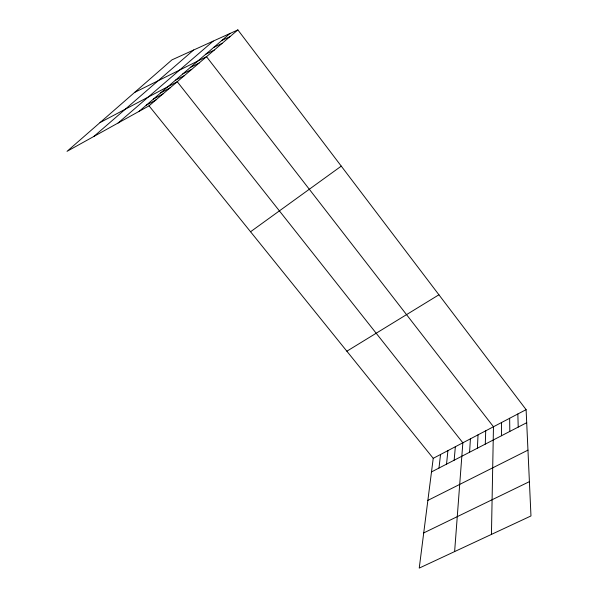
<?xml version="1.0" encoding="UTF-8"?>
<svg xmlns="http://www.w3.org/2000/svg" width="598" height="598" viewBox="0 0 598 598"><rect width="100%" height="100%" fill="white"/><g stroke="black" fill="none" stroke-linecap="round" stroke-linejoin="round"><path stroke-width="0.9" d="M501.483 435.74L501.528 422.532M491.444 534.403L493.47 426.748L206.519 56.698L134.587 92.443M485.277 444.12L485.718 430.814M477.398 448.194L478.034 434.843M469.58 452.23L470.417 438.835M454.622 551.588L462.852 442.797L177.24 81.724L100.03 122.575M454.151 460.206L455.355 446.728M446.534 464.145L447.917 450.623M438.984 468.055L440.539 454.487M149.029 105.839L433.229 458.322L419.235 568.1L530.972 515.954L526.105 409.652L237.869 29.9L171.94 59.875L67.028 151.346L149.029 105.839L237.869 29.9M93.774 136.508L193.64 50.008M118.098 123.001L213.209 41.113M139.095 111.348L229.976 33.488M250.547 231.747L341.271 166.132M346.862 351.205L438.925 294.784M146.204 105.263L155.988 99.888M153.372 99.118L163.007 93.893M160.615 92.914L170.086 87.839M433.229 458.322L526.105 409.652M175.304 80.334L184.453 75.557M431.494 471.927L526.703 422.704M182.756 73.95L191.741 69.331M190.276 67.499L199.097 63.044M427.862 500.399L527.959 450.137M205.779 54.224L214.241 50.097M423.713 532.923L529.402 481.652M213.763 47.377L222.037 43.43M221.828 40.47L229.916 36.702M517.846 413.98L518.219 427.092M509.646 418.271L509.817 431.435"/></g></svg>
